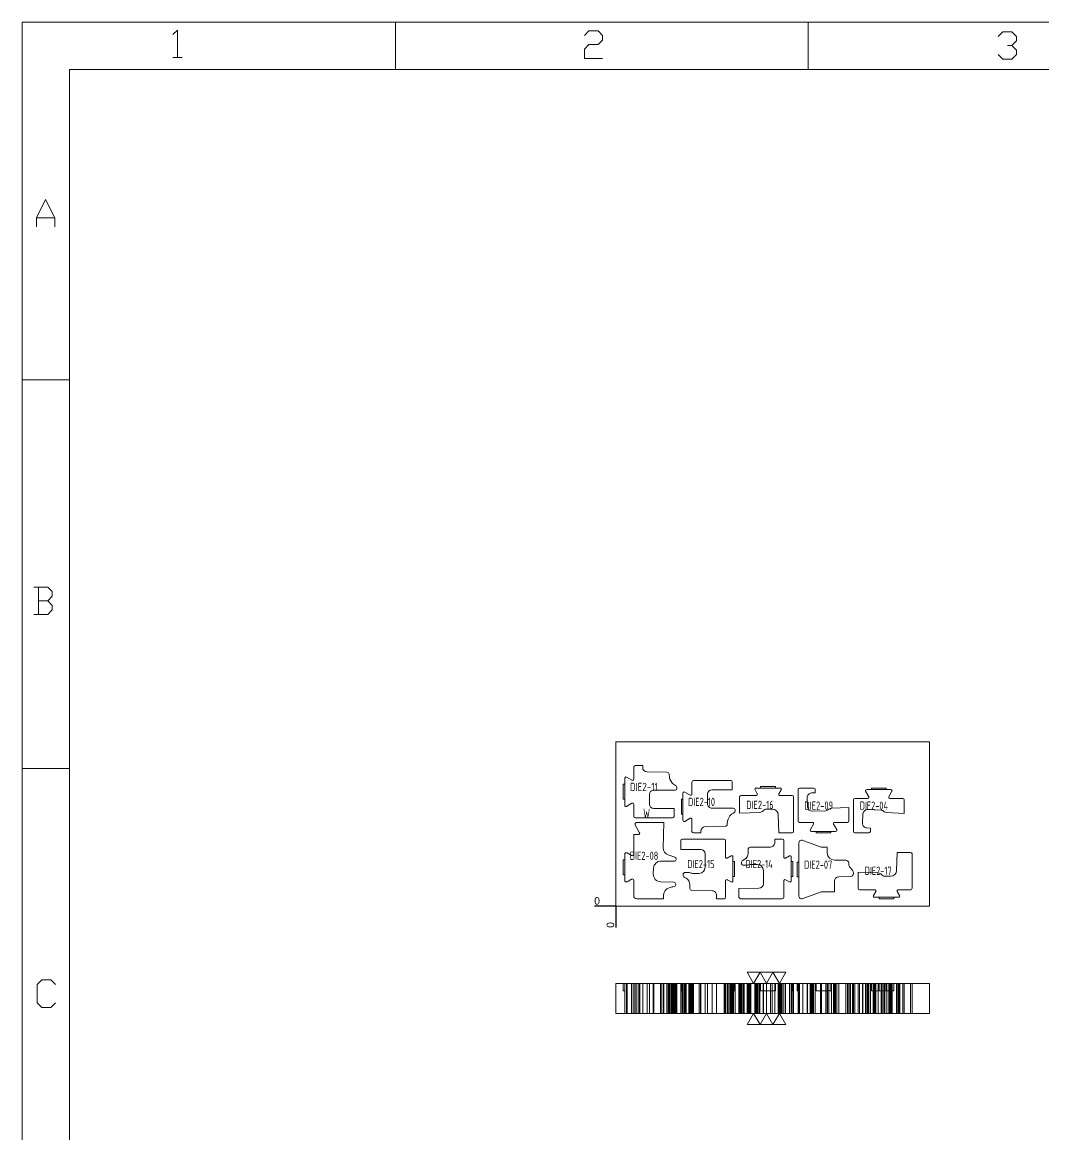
# Model space of a CAD drawing. Header units: millimetres. Extents: x 494 to 18201, y 224 to 11417.
# Drawn here: x 2731 to 3415, y 1000 to 1744 of the extents above; entities that cross this region are included whole.
import ezdxf
from ezdxf.enums import TextEntityAlignment as Align
from ezdxf.lldxf.tags import DXFTag

# ---------------------------------------------------------------- set-up
doc = ezdxf.new("R2010")
doc.units = ezdxf.units.MM
for name, color, linetype in [('DIE2', 7, 'Continuous'), ('DIE2_W', 1, 'Continuous'), ('DIM', 7, 'Continuous')]:
    doc.layers.add(name, color=color, linetype=linetype)
doc.layers.add('dim_temp', color=161, linetype='Continuous', lineweight=9)
doc.styles.add('gbenor_', font='gbenor.shx', dxfattribs={"bigfont": 'gbcbig'})
doc.styles.get("Standard").update_dxf_attribs({"font": 'arial.ttf'})
doc.styles.add('TXT', font='txt.shx', dxfattribs={"width": 0.8, "bigfont": 'ctxt.shx'})
tags = doc.linetypes.add('DASHED', pattern='A,12.86,[0,arial.ttf,S=0,R=0,X=0,Y=0],-12.86', length=25.72).pattern_tags.tags
tags[12:13] = [DXFTag(74, 4), DXFTag(75, 0), DXFTag(340, '0'), DXFTag(46, 0.0), DXFTag(50, 0.0), DXFTag(44, 0.0), DXFTag(45, 0.0)]
doc.dimstyles.new('通用', dxfattribs={"dimtxt": 5, "dimasz": 0.5, "dimexe": 1.5, "dimexo": 0, "dimgap": 1, "dimtad": 1, "dimtxsty": 'Standard', "dimblk": 'OPEN30', "dimcen": 1.5, "dimclrd": 252, "dimclre": 252, "dimclrt": 4, "dimadec": 1, "dimazin": 3, "dimtfac": 1, "dimtmove": 0, "dimatfit": 3, "dimldrblk": 'OPEN30', "dimarcsym": 0})

# ---------------------------------------------------------------- blocks, each defined once
blk = doc.blocks.new('*D59')
at = {"layer": 'Defpoints', "color": 0, "transparency": 16777216}
for p in [(3118.55, 1152.49), (3128.45, 1152.49), (3128.45, 1152.49)]:
    blk.add_point(p, dxfattribs=at)
at = {"layer": 'dim_temp', "color": 252, "lineweight": -2, "transparency": 16777216}
blk.add_line((3128.45, 1152.49), (3114.29, 1152.49), dxfattribs=at)
at = {"layer": 'dim_temp', "color": 4, "lineweight": 18, "transparency": 16777216, "insert": (3115.92, 1156.05), "char_height": 5, "attachment_point": 5}
blk.add_mtext('0', dxfattribs=at)
blk = doc.blocks.new('_Open30')
at = {"color": 0, "linetype": 'ByBlock', "lineweight": -2}
for p, q in [((-1, 0.3), (0, 0)), ((0, 0), (-1, -0.3)), ((0, 0), (-1, 0))]:
    blk.add_line(p, q, dxfattribs=at)
blk = doc.blocks.new('*D60')
at = {"layer": 'Defpoints', "color": 0, "transparency": 16777216}
for p in [(3128.45, 1152.49), (3128.45, 1152.49), (3128.45, 1142.59)]:
    blk.add_point(p, dxfattribs=at)
at = {"layer": 'dim_temp', "color": 252, "lineweight": -2, "transparency": 16777216}
blk.add_line((3128.45, 1152.49), (3128.45, 1138.33), dxfattribs=at)
at = {"layer": 'dim_temp', "color": 4, "lineweight": 18, "transparency": 16777216, "insert": (3124.89, 1139.96), "char_height": 5, "attachment_point": 5, "rotation": 90}
blk.add_mtext('0', dxfattribs=at)
blk = doc.blocks.new('U9')
at = {"color": 254, "lineweight": 18}
for p, q in [((-1705.29, 0), (-1705.29, -1202.02)), ((-1705.29, 0), (0, 0)), ((-1680.34, -1177.07), (-1680.34, -24.96)), ((-1680.34, -24.96), (-24.96, -24.96)), ((-1705.29, -189.25), (-1680.34, -189.25)), ((-1705.29, -395.13), (-1680.34, -395.13))]:
    blk.add_line(p, q, dxfattribs=at)
at = {"color": 254, "linetype": 'Continuous', "lineweight": 18}
for p, q in [((-1507.73, 0), (-1507.73, -24.96)), ((-1289.37, 0), (-1289.37, -24.96))]:
    blk.add_line(p, q, dxfattribs=at)
at = {"color": 92, "lineweight": 18}
for points in [[(-1625.59, -6.57), (-1623.16, -4.14), (-1623.16, -18.7)], [(-1407.8, -7.01), (-1405.38, -4.58), (-1400.53, -4.58), (-1398.11, -7.01), (-1398.11, -9.43), (-1400.53, -11.86), (-1405.38, -11.86), (-1407.8, -14.28), (-1407.8, -19.14), (-1398.11, -19.14)], [(-1188.74, -7.46), (-1186.32, -5.03), (-1181.47, -5.03), (-1179.04, -7.46), (-1179.04, -9.88), (-1181.47, -12.31), (-1183.89, -12.31)], [(-1181.47, -12.31), (-1179.04, -14.74), (-1179.04, -17.16), (-1181.47, -19.59), (-1186.32, -19.59), (-1188.74, -17.16)], [(-1625.59, -18.7), (-1620.74, -18.7)], [(-1697.78, -108.32), (-1697.78, -103.47), (-1692.93, -93.76), (-1688.08, -103.47), (-1688.08, -108.32)], [(-1697.78, -103.47), (-1688.08, -103.47)], [(-1691.83, -306.31), (-1689.4, -303.88), (-1689.4, -301.46), (-1691.83, -299.03), (-1699.1, -299.03)], [(-1696.68, -299.03), (-1696.68, -313.59)], [(-1699.1, -313.59), (-1691.83, -313.59), (-1689.4, -311.16), (-1689.4, -308.73), (-1691.83, -306.31), (-1696.68, -306.31)], [(-1687.68, -519.18), (-1690.11, -521.61), (-1694.96, -521.61), (-1697.38, -519.18), (-1697.38, -509.48), (-1694.96, -507.05), (-1690.11, -507.05), (-1687.68, -509.48)]]:
    blk.add_lwpolyline(points, dxfattribs=at)
at = {"lineweight": 18, "style": 'gbenor_'}
blk.add_attdef('文档路径', (-272.46, -941.27), '', height=11.97, dxfattribs=at)
at = {"lineweight": 20, "style": 'TXT'}
for tag, height, p in [('18-**-**', 11.02, (-447.23, -1029.37)), ('客户名称', 10.87, (-531.85, -1111.72, 0)), ('料厚:', 10.87, (-531.73, -1139.24, 0))]:
    blk.add_attdef(tag, text='', height=height, dxfattribs=at).set_placement(p, align=Align.MIDDLE)
for tag, p, height in [('88888', (-457.83, -1062.2), 10.02), ('材质:', (-565.48, -1088.8, 0), 10.87), ('核准', (-445.4, -1116.08, 0), 10.87), ('设计', (-445.79, -1142.51, 0), 10.87), ('绘图', (-446.15, -1168.95, 0), 10.87)]:
    blk.add_attdef(tag, p, '', height=height, dxfattribs=at)
for tag, p, height, width in [('3', (-199.16, -1062.58), 10.67, 0.7), ('4', (-199.16, -1089.19), 10.67, 0.7), ('核准日期', (-329.67, -1118.33, 0), 10.87, 0.68), ('设计日期', (-329.67, -1145.11, 0), 10.87, 0.68), ('1', (-187.58, -1144.16), 9.85, 0.7), ('绘图日期', (-329.78, -1170.73, 0), 10.87, 0.68), ('2', (-198.99, -1168.84), 9.85, 0.7)]:
    blk.add_attdef(tag, p, '', height=height, dxfattribs=dict(at, width=width))

msp = doc.modelspace()

# ---------------------------------------------------------------- linework, layer by layer
at = {"layer": 'DIE2', "color": 11, "linetype": 'DASHED', "lineweight": 13, "ltscale": 0.439316}
for p, q in [((3134.44684, 1224.12563), (3134.44684, 1234.12563)), ((3235.38899, 1231.62563), (3225.38899, 1231.62563)), ((3309.46272, 1230.62563), (3299.46272, 1230.62563)), ((3173.38105, 1224.12563), (3173.38105, 1214.12563)), ((3272.46272, 1202.62563), (3262.46272, 1202.62563)), ((3134.44684, 1173.55926), (3134.44684, 1183.55926)), ((3206.86406, 1172.49289), (3206.86406, 1182.49289)), ((3245.86406, 1182.49289), (3245.86406, 1172.49289)), ((3250.86406, 1172.09615), (3250.86406, 1182.09615)), ((3314.61679, 1158.49289), (3304.61679, 1158.49289)), ((3167.44684, 1100.7649), (3167.44684, 1080.7649)), ((3172.38105, 1095.7649), (3172.38105, 1100.7649)), ((3173.38105, 1095.7649), (3172.38105, 1095.7649)), ((3173.38105, 1100.7649), (3173.38105, 1080.7649)), ((3179.38105, 1100.7649), (3179.38105, 1080.7649)), ((3221.55198, 1100.76489), (3221.55198, 1080.76489)), ((3223.26745, 1080.76489), (3223.26745, 1100.76489)), ((3225.38899, 1100.76489), (3225.38899, 1095.76489)), ((3235.38899, 1095.76489), (3225.38899, 1095.76489)), ((3235.38899, 1095.76489), (3235.38899, 1100.76489)), ((3237.51053, 1100.76489), (3237.51053, 1080.76489)), ((3239.226, 1080.76489), (3239.226, 1100.76489)), ((3250.46272, 1095.76458), (3250.46272, 1100.7649)), ((3258.54836, 1100.7649), (3258.54836, 1080.7649)), ((3260.84119, 1080.7649), (3260.84119, 1100.7649)), ((3262.46272, 1095.7649), (3262.46272, 1100.7649)), ((3262.46272, 1095.7649), (3272.46272, 1095.7649)), ((3272.46272, 1095.7649), (3272.46272, 1100.7649)), ((3274.08426, 1100.7649), (3274.08426, 1080.7649)), ((3276.37708, 1080.7649), (3276.37708, 1100.7649)), ((3284.46272, 1100.7649), (3284.46272, 1080.7649)), ((3287.46272, 1100.7649), (3287.46272, 1080.7649)), ((3295.54836, 1100.7649), (3295.54836, 1080.7649)), ((3297.84119, 1080.7649), (3297.84119, 1100.7649)), ((3298.83414, 1100.7649), (3298.83414, 1080.7649)), ((3299.46272, 1100.7649), (3299.46272, 1095.7649)), ((3304.61679, 1095.7649), (3299.46272, 1095.7649)), ((3302.49526, 1080.7649), (3302.49526, 1100.7649)), ((3309.46272, 1095.7649), (3309.46272, 1100.7649)), ((3311.08426, 1100.7649), (3311.08426, 1080.7649)), ((3313.37708, 1080.7649), (3313.37708, 1100.7649)), ((3316.73833, 1100.7649), (3316.73833, 1080.7649))]:
    msp.add_line(p, q, dxfattribs=at)
at = {"layer": 'DIE2', "color": 11, "linetype": 'Continuous', "lineweight": 13}
for p, q in [((3133.44684, 1100.7649), (3134.44684, 1100.7649)), ((3133.44684, 1095.7649), (3133.44684, 1100.7649)), ((3133.44684, 1095.7649), (3134.44684, 1095.7649)), ((3134.44684, 1100.7649), (3135.94684, 1100.7649)), ((3134.44684, 1080.7649), (3134.44684, 1100.7649)), ((3138.94684, 1100.7649), (3135.94684, 1100.7649)), ((3140.44684, 1100.7649), (3138.94684, 1100.7649)), ((3140.44684, 1100.7649), (3142.44684, 1100.7649)), ((3140.44684, 1080.7649), (3140.44684, 1100.7649)), ((3142.44684, 1100.7649), (3160.44684, 1100.7649)), ((3200.86406, 1100.76489), (3195.86406, 1100.76489)), ((3201.86406, 1100.76489), (3200.86406, 1100.76489)), ((3203.06406, 1100.76489), (3201.86406, 1100.76489)), ((3201.86406, 1080.76489), (3201.86406, 1100.76489)), ((3203.06406, 1100.76489), (3205.66406, 1100.76489)), ((3206.86406, 1100.76489), (3205.66406, 1100.76489)), ((3207.86406, 1100.76489), (3206.86406, 1100.76489)), ((3206.86406, 1080.76489), (3206.86406, 1100.76489)), ((3207.86406, 1095.76489), (3206.86406, 1095.76489)), ((3207.86406, 1095.76489), (3207.86406, 1100.76489)), ((3210.86406, 1100.7649), (3211.86406, 1100.7649)), ((3210.86406, 1080.7649), (3210.86406, 1100.7649)), ((3211.86406, 1100.7649), (3239.86406, 1100.7649)), ((3240.86406, 1100.7649), (3239.86406, 1100.7649)), ((3240.86406, 1100.7649), (3242.06406, 1100.7649)), ((3240.86406, 1100.7649), (3240.86406, 1080.7649)), ((3244.66406, 1100.7649), (3242.06406, 1100.7649)), ((3245.86406, 1100.7649), (3244.66406, 1100.7649)), ((3245.86406, 1100.7649), (3246.86406, 1100.7649)), ((3245.86406, 1100.7649), (3245.86406, 1080.7649)), ((3245.86406, 1095.7649), (3246.86406, 1095.7649)), ((3246.86406, 1095.7649), (3246.86406, 1100.7649)), ((3247.46272, 1100.76489), (3246.86408, 1100.76489)), ((3247.46272, 1080.76489), (3247.46272, 1100.76489)), ((3249.86406, 1100.7649), (3250.86406, 1100.7649)), ((3249.86406, 1095.7649), (3249.86406, 1100.7649)), ((3249.86406, 1095.7649), (3250.86406, 1095.7649)), ((3250.46272, 1080.7649), (3250.46272, 1095.76458)), ((3250.86406, 1080.7649), (3250.86406, 1100.7649)), ((3250.86406, 1100.7649), (3253.5481, 1100.7649)), ((3265.53267, 1100.7649), (3253.5481, 1100.7649)), ((3265.53267, 1100.7649), (3266.21671, 1100.7649)), ((3266.21671, 1100.7649), (3274.86146, 1100.7649)), ((3288.46272, 1100.7649), (3287.54307, 1100.7649)), ((3288.46272, 1100.7649), (3290.54318, 1100.7649)), ((3290.54306, 1100.7649), (3291.54306, 1100.7649)), ((3290.54306, 1080.7649), (3290.54306, 1100.7649)), ((3300.77965, 1100.7649), (3291.54306, 1100.7649)), ((3300.77979, 1100.7649), (3300.77979, 1080.7649)), ((3300.77979, 1100.7649), (3301.57979, 1100.7649)), ((3304.61679, 1100.7649), (3301.57979, 1100.7649)), ((3304.61679, 1100.7649), (3314.61679, 1100.7649)), ((3304.61679, 1095.7649), (3304.61679, 1100.7649)), ((3304.61679, 1095.7649), (3314.61679, 1095.7649)), ((3317.6538, 1100.7649), (3314.61679, 1100.7649)), ((3314.61679, 1095.7649), (3314.61679, 1100.7649)), ((3317.6538, 1100.7649), (3318.4538, 1100.7649)), ((3318.4538, 1080.7649), (3318.4538, 1100.7649)), ((3325.69053, 1100.7649), (3318.45393, 1100.7649)), ((3326.69053, 1100.7649), (3325.69053, 1100.7649)), ((3326.69053, 1100.7649), (3326.69053, 1080.7649)), ((3134.44684, 1080.7649), (3135.94684, 1080.7649)), ((3135.94684, 1080.7649), (3138.94684, 1080.7649)), ((3140.44684, 1080.7649), (3138.94684, 1080.7649)), ((3140.44684, 1080.7649), (3142.44684, 1080.7649)), ((3160.44684, 1080.7649), (3142.44684, 1080.7649)), ((3200.86406, 1080.76489), (3195.86406, 1080.76489)), ((3200.86406, 1080.76489), (3201.86406, 1080.76489)), ((3201.86406, 1080.76489), (3203.06406, 1080.76489)), ((3205.66406, 1080.76489), (3203.06406, 1080.76489)), ((3205.66406, 1080.76489), (3206.86406, 1080.76489)), ((3210.86406, 1080.7649), (3211.86406, 1080.7649)), ((3239.86406, 1080.7649), (3211.86406, 1080.7649)), ((3240.86406, 1080.7649), (3239.86406, 1080.7649)), ((3240.86406, 1080.7649), (3242.06406, 1080.7649)), ((3242.06406, 1080.7649), (3244.66406, 1080.7649)), ((3245.86406, 1080.7649), (3244.66406, 1080.7649)), ((3245.86394, 1080.76489), (3246.46272, 1080.76489)), ((3246.46272, 1080.76489), (3247.46272, 1080.76489)), ((3250.46272, 1080.7649), (3250.86405, 1080.7649)), ((3250.86406, 1080.7649), (3253.5481, 1080.7649)), ((3265.53267, 1080.7649), (3253.5481, 1080.7649)), ((3266.21671, 1080.7649), (3265.53267, 1080.7649)), ((3266.21671, 1080.7649), (3274.86146, 1080.7649)), ((3287.54307, 1080.7649), (3288.46272, 1080.7649)), ((3290.54318, 1080.7649), (3288.46272, 1080.7649)), ((3290.54306, 1080.7649), (3291.54306, 1080.7649)), ((3300.77965, 1080.7649), (3291.54306, 1080.7649)), ((3301.57979, 1080.7649), (3300.77979, 1080.7649)), ((3301.57979, 1080.7649), (3317.6538, 1080.7649)), ((3318.4538, 1080.7649), (3317.6538, 1080.7649)), ((3325.69053, 1080.7649), (3318.45393, 1080.7649)), ((3326.69053, 1080.7649), (3325.69053, 1080.7649))]:
    msp.add_line(p, q, dxfattribs=at)
at = {"layer": 'DIE2', "color": 155, "linetype": 'DASHED', "lineweight": 13, "ltscale": 0.439316}
for p, q in [((3135.64684, 1080.7649), (3135.64684, 1100.7649)), ((3135.64684, 1100.7649), (3135.64684, 1080.7649)), ((3135.94684, 1080.7649), (3135.94684, 1100.7649)), ((3138.94684, 1100.7649), (3138.94684, 1080.7649)), ((3139.24684, 1100.7649), (3139.24684, 1080.7649)), ((3139.24684, 1080.7649), (3139.24684, 1100.7649)), ((3141.44684, 1080.7649), (3141.44684, 1100.7649)), ((3141.44684, 1100.7649), (3141.44684, 1080.7649)), ((3141.49206, 1100.7649), (3141.49206, 1080.7649)), ((3142.6179, 1100.7649), (3142.6179, 1080.7649)), ((3143.7726, 1100.7649), (3143.7726, 1080.7649)), ((3144.37881, 1080.7649), (3144.37881, 1100.7649)), ((3146.43017, 1080.7649), (3146.43017, 1100.7649)), ((3149.37633, 1080.7649), (3149.37633, 1100.7649)), ((3150.89549, 1080.7649), (3150.89549, 1100.7649)), ((3153.56177, 1080.7649), (3153.56177, 1100.7649)), ((3153.73947, 1080.7649), (3153.73947, 1100.7649)), ((3153.8945, 1080.7649), (3153.8945, 1100.7649)), ((3153.9117, 1080.7649), (3153.9117, 1100.7649)), ((3158.38085, 1080.7649), (3158.38085, 1100.7649)), ((3158.83054, 1080.7649), (3158.83054, 1100.7649)), ((3160.10544, 1080.7649), (3160.10544, 1100.7649)), ((3162.67017, 1080.7649), (3162.67017, 1100.7649)), ((3163.53349, 1080.7649), (3163.53349, 1100.7649)), ((3164.1401, 1080.7649), (3164.1401, 1100.7649)), ((3164.28024, 1080.7649), (3164.28024, 1100.7649)), ((3164.64955, 1080.7649), (3164.64955, 1100.7649)), ((3165.8363, 1080.7649), (3165.8363, 1100.7649)), ((3166.44684, 1080.7649), (3166.44684, 1100.7649)), ((3166.96797, 1080.7649), (3166.96797, 1100.7649)), ((3167.30546, 1080.7649), (3167.30546, 1100.7649)), ((3167.50971, 1080.7649), (3167.50971, 1100.7649)), ((3168.041, 1080.7649), (3168.041, 1100.7649)), ((3168.16756, 1080.7649), (3168.16756, 1100.7649)), ((3168.37596, 1080.7649), (3168.37596, 1100.7649)), ((3172.86406, 1100.76489), (3172.86406, 1080.76489)), ((3174.58105, 1100.7649), (3174.58105, 1080.7649)), ((3174.58105, 1080.7649), (3174.58105, 1100.7649)), ((3175.02253, 1080.76489), (3175.02253, 1100.76489)), ((3177.33643, 1080.76489), (3177.33643, 1100.76489)), ((3178.14205, 1080.76489), (3178.14205, 1100.76489)), ((3178.18105, 1080.7649), (3178.18105, 1100.7649)), ((3178.18105, 1100.7649), (3178.18105, 1080.7649)), ((3178.89997, 1080.76489), (3178.89997, 1100.76489)), ((3179.80128, 1080.76489), (3179.80128, 1100.76489)), ((3180.38105, 1100.7649), (3180.38105, 1080.7649)), ((3180.38105, 1080.7649), (3180.38105, 1100.7649)), ((3184.2167, 1080.76489), (3184.2167, 1100.76489)), ((3185.21763, 1080.76489), (3185.21763, 1100.76489)), ((3185.36438, 1080.7649), (3185.36438, 1100.7649)), ((3188.20403, 1080.76489), (3188.20403, 1100.76489)), ((3188.21094, 1080.76489), (3188.21094, 1100.76489)), ((3188.31054, 1080.7649), (3188.31054, 1100.7649)), ((3189.8297, 1080.7649), (3189.8297, 1100.7649)), ((3192.82871, 1080.7649), (3192.82871, 1100.7649)), ((3192.84591, 1080.7649), (3192.84591, 1100.7649)), ((3195.90352, 1080.76489), (3195.90352, 1100.76489)), ((3200.86406, 1080.76489), (3200.86406, 1100.76489)), ((3201.60438, 1080.7649), (3201.60438, 1100.7649)), ((3203.06406, 1100.76489), (3203.06406, 1080.76489)), ((3203.07431, 1080.7649), (3203.07431, 1100.7649)), ((3203.21445, 1080.7649), (3203.21445, 1100.7649)), ((3203.58376, 1080.7649), (3203.58376, 1100.7649)), ((3204.77051, 1080.7649), (3204.77051, 1100.7649)), ((3205.38105, 1080.7649), (3205.38105, 1100.7649)), ((3205.66406, 1080.76489), (3205.66406, 1100.76489)), ((3205.90218, 1080.7649), (3205.90218, 1100.7649)), ((3207.10177, 1080.7649), (3207.10177, 1100.7649)), ((3207.31017, 1095.76458), (3207.31017, 1100.7649)), ((3208.30801, 1080.7649), (3208.30801, 1100.7649)), ((3208.31486, 1080.7649), (3208.31486, 1100.7649)), ((3212.31526, 1100.76489), (3212.31526, 1080.76489)), ((3213.52317, 1080.7649), (3213.52317, 1100.7649)), ((3214.02253, 1080.7649), (3214.02253, 1100.7649)), ((3214.42764, 1080.7649), (3214.42764, 1100.7649)), ((3216.33643, 1080.7649), (3216.33643, 1100.7649)), ((3217.03436, 1080.7649), (3217.03436, 1100.7649)), ((3217.03831, 1080.7649), (3217.03831, 1100.7649)), ((3217.14205, 1080.7649), (3217.14205, 1100.7649)), ((3217.89997, 1080.7649), (3217.89997, 1100.7649)), ((3218.31947, 1080.7649), (3218.31947, 1100.7649)), ((3218.80128, 1080.7649), (3218.80128, 1100.7649)), ((3221.65916, 1080.76489), (3221.65916, 1100.76489)), ((3222.35198, 1100.76489), (3222.35198, 1080.76489)), ((3222.46745, 1080.76489), (3222.46745, 1100.76489)), ((3223.16027, 1100.76489), (3223.16027, 1080.76489)), ((3223.2167, 1080.7649), (3223.2167, 1100.7649)), ((3224.21763, 1080.7649), (3224.21763, 1100.7649)), ((3224.87981, 1080.76489), (3224.87981, 1100.76489)), ((3226.97722, 1080.76489), (3226.97722, 1100.76489)), ((3227.11727, 1080.76489), (3227.11727, 1100.76489)), ((3227.20403, 1080.7649), (3227.20403, 1100.7649)), ((3227.21094, 1080.7649), (3227.21094, 1100.7649)), ((3229.31237, 1080.76489), (3229.31237, 1100.76489)), ((3231.94743, 1080.7649), (3231.94743, 1100.7649)), ((3233.10832, 1080.76489), (3233.10832, 1100.76489)), ((3234.90352, 1080.7649), (3234.90352, 1100.7649)), ((3237.15281, 1080.76489), (3237.15281, 1100.76489)), ((3237.61771, 1080.76489), (3237.61771, 1100.76489)), ((3238.31053, 1100.76489), (3238.31053, 1080.76489)), ((3238.426, 1080.76489), (3238.426, 1100.76489)), ((3239.11882, 1100.76489), (3239.11882, 1080.76489)), ((3239.86406, 1100.7649), (3239.86406, 1080.7649)), ((3242.06406, 1080.7649), (3242.06406, 1100.7649)), ((3244.66406, 1100.7649), (3244.66406, 1080.7649)), ((3246.46272, 1080.76489), (3246.46272, 1100.76489)), ((3246.46272, 1100.76489), (3246.46272, 1095.76489)), ((3251.46272, 1080.7649), (3251.46272, 1100.7649)), ((3251.46272, 1100.7649), (3251.46272, 1080.7649)), ((3253.5481, 1080.7649), (3253.5481, 1100.7649)), ((3256.55021, 1080.7649), (3256.55021, 1100.7649)), ((3256.82345, 1080.7649), (3256.82345, 1100.7649)), ((3258.65554, 1080.7649), (3258.65554, 1100.7649)), ((3259.34836, 1100.7649), (3259.34836, 1080.7649)), ((3259.42758, 1080.7649), (3259.42758, 1100.7649)), ((3259.92135, 1080.7649), (3259.92135, 1100.7649)), ((3260.04119, 1080.7649), (3260.04119, 1100.7649)), ((3260.73401, 1100.7649), (3260.73401, 1080.7649)), ((3260.83414, 1100.7649), (3260.83414, 1080.7649)), ((3265.53267, 1080.7649), (3265.53267, 1100.7649)), ((3266.21672, 1080.7649), (3266.21672, 1100.7649)), ((3268.9948, 1080.7649), (3268.9948, 1100.7649)), ((3269.9814, 1080.7649), (3269.9814, 1100.7649)), ((3270.10241, 1080.7649), (3270.10241, 1100.7649)), ((3271.12341, 1080.7649), (3271.12341, 1100.7649)), ((3272.73981, 1080.7649), (3272.73981, 1100.7649)), ((3274.19144, 1080.7649), (3274.19144, 1100.7649)), ((3274.74045, 1080.7649), (3274.74045, 1100.7649)), ((3274.88426, 1100.7649), (3274.88426, 1080.7649)), ((3274.96044, 1080.7649), (3274.96044, 1100.7649)), ((3275.57708, 1080.7649), (3275.57708, 1100.7649)), ((3276.2699, 1100.7649), (3276.2699, 1080.7649)), ((3282.35614, 1080.7649), (3282.35614, 1100.7649)), ((3283.46272, 1080.7649), (3283.46272, 1100.7649)), ((3284.34622, 1080.7649), (3284.34622, 1100.7649)), ((3284.3942, 1080.7649), (3284.3942, 1100.7649)), ((3285.19523, 1080.7649), (3285.19523, 1100.7649)), ((3286.87326, 1080.7649), (3286.87326, 1100.7649)), ((3288.46272, 1100.7649), (3288.46272, 1080.7649)), ((3293.55021, 1080.7649), (3293.55021, 1100.7649)), ((3293.82345, 1080.7649), (3293.82345, 1100.7649)), ((3295.65554, 1080.7649), (3295.65554, 1100.7649)), ((3296.34836, 1100.7649), (3296.34836, 1080.7649)), ((3296.42758, 1080.7649), (3296.42758, 1100.7649)), ((3296.92135, 1080.7649), (3296.92135, 1100.7649)), ((3297.04119, 1080.7649), (3297.04119, 1100.7649)), ((3297.73401, 1100.7649), (3297.73401, 1080.7649)), ((3297.83414, 1080.7649), (3297.83414, 1100.7649)), ((3300.88697, 1080.7649), (3300.88697, 1100.7649)), ((3301.69526, 1080.7649), (3301.69526, 1100.7649)), ((3302.38808, 1100.7649), (3302.38808, 1080.7649)), ((3304.10761, 1080.7649), (3304.10761, 1100.7649)), ((3305.9948, 1080.7649), (3305.9948, 1100.7649)), ((3306.20503, 1080.7649), (3306.20503, 1100.7649)), ((3306.34507, 1080.7649), (3306.34507, 1100.7649)), ((3307.10241, 1080.7649), (3307.10241, 1100.7649)), ((3308.12341, 1080.7649), (3308.12341, 1100.7649)), ((3308.54018, 1080.7649), (3308.54018, 1100.7649)), ((3309.73981, 1080.7649), (3309.73981, 1100.7649)), ((3311.19144, 1080.7649), (3311.19144, 1100.7649)), ((3311.88426, 1100.7649), (3311.88426, 1080.7649)), ((3312.33612, 1080.7649), (3312.33612, 1100.7649)), ((3312.57708, 1080.7649), (3312.57708, 1100.7649)), ((3313.2699, 1100.7649), (3313.2699, 1080.7649)), ((3316.38061, 1080.7649), (3316.38061, 1100.7649)), ((3316.84551, 1080.7649), (3316.84551, 1100.7649)), ((3317.53833, 1100.7649), (3317.53833, 1080.7649)), ((3318.34662, 1100.7649), (3318.34662, 1080.7649)), ((3320.46272, 1080.7649), (3320.46272, 1100.7649)), ((3325.69053, 1100.7649), (3325.69053, 1080.7649))]:
    msp.add_line(p, q, dxfattribs=at)
at = {"layer": 'DIE2', "color": 155, "linetype": 'Continuous', "lineweight": 13}
for p, q in [((3135.94684, 1100.7649), (3135.94684, 1080.7649)), ((3138.94684, 1080.7649), (3138.94684, 1100.7649)), ((3142.44684, 1100.7649), (3142.44684, 1080.7649)), ((3160.4615, 1080.7649), (3160.4615, 1100.7649)), ((3164.05617, 1080.7649), (3164.05617, 1100.7649)), ((3165.4166, 1080.7649), (3165.4166, 1100.7649)), ((3166.7161, 1080.7649), (3166.7161, 1100.7649)), ((3167.44125, 1080.7649), (3167.44125, 1100.7649)), ((3168.54357, 1080.7649), (3168.54357, 1100.7649)), ((3168.55852, 1080.7649), (3168.55852, 1100.7649)), ((3168.82895, 1080.7649), (3168.82895, 1100.7649)), ((3168.85873, 1080.7649), (3168.85873, 1100.7649)), ((3169.3738, 1080.7649), (3169.3738, 1100.7649)), ((3169.38065, 1080.7649), (3169.38065, 1100.7649)), ((3174.52317, 1080.76489), (3174.52317, 1100.76489)), ((3175.42764, 1080.76489), (3175.42764, 1100.76489)), ((3178.03436, 1080.76489), (3178.03436, 1100.76489)), ((3178.03831, 1080.76489), (3178.03831, 1100.76489)), ((3179.31947, 1080.76489), (3179.31947, 1100.76489)), ((3192.94743, 1080.76489), (3192.94743, 1100.76489)), ((3200.86406, 1100.76489), (3200.86406, 1080.76489)), ((3203.06406, 1080.76489), (3203.06406, 1100.76489)), ((3205.66406, 1100.76489), (3205.66406, 1080.76489)), ((3207.31017, 1080.7649), (3207.31017, 1095.76458)), ((3211.86406, 1100.7649), (3211.86406, 1080.7649)), ((3239.86406, 1080.7649), (3239.86406, 1100.7649)), ((3242.06406, 1100.7649), (3242.06406, 1080.7649)), ((3244.66406, 1080.7649), (3244.66406, 1100.7649)), ((3246.46272, 1095.76489), (3246.46272, 1080.76489)), ((3253.5481, 1080.7649), (3253.5481, 1100.7649)), ((3265.53267, 1080.7649), (3265.53267, 1100.7649)), ((3266.21672, 1080.7649), (3266.21672, 1100.7649)), ((3277.67388, 1080.7649), (3277.67388, 1100.7649)), ((3285.5836, 1080.7649), (3285.5836, 1100.7649)), ((3287.53944, 1080.7649), (3287.53944, 1100.7649)), ((3287.54298, 1080.7649), (3287.54298, 1100.7649)), ((3288.46272, 1080.7649), (3288.46272, 1100.7649)), ((3291.54306, 1100.7649), (3291.54306, 1080.7649)), ((3301.57979, 1100.7649), (3301.57979, 1080.7649)), ((3317.6538, 1080.7649), (3317.6538, 1100.7649)), ((3325.69053, 1080.7649), (3325.69053, 1100.7649))]:
    msp.add_line(p, q, dxfattribs=at)
at = {"layer": 'DIE2', "color": 6, "linetype": 'DASHED', "lineweight": 13, "ltscale": 0.439316}
for p, q in [((3146.42983, 1100.7649), (3146.42983, 1080.7649)), ((3146.44684, 1100.7649), (3146.44684, 1080.7649)), ((3150.89546, 1080.7649), (3150.89546, 1100.7649)), ((3153.55662, 1100.7649), (3153.55662, 1080.7649)), ((3160.10409, 1100.7649), (3160.10409, 1080.7649)), ((3185.36404, 1100.7649), (3185.36404, 1080.7649)), ((3185.38105, 1100.7649), (3185.38105, 1080.7649)), ((3188.21095, 1080.76489), (3188.21095, 1100.76489)), ((3189.82967, 1080.7649), (3189.82967, 1100.7649)), ((3195.90396, 1080.76489), (3195.90396, 1100.76489)), ((3206.38105, 1100.7649), (3206.38105, 1080.7649)), ((3211.31526, 1100.76489), (3211.31526, 1080.76489)), ((3212.48048, 1100.7649), (3212.48048, 1080.7649)), ((3227.21095, 1080.7649), (3227.21095, 1100.7649)), ((3234.86406, 1080.7649), (3234.86406, 1100.7649)), ((3234.90396, 1080.7649), (3234.90396, 1100.7649)), ((3237.46272, 1080.76489), (3237.46272, 1100.76489)), ((3256.54737, 1100.7649), (3256.54737, 1080.7649)), ((3261.83414, 1080.7649), (3261.83414, 1100.7649)), ((3269.91519, 1100.7649), (3269.91519, 1080.7649)), ((3274.74002, 1100.7649), (3274.74002, 1080.7649)), ((3293.54737, 1100.7649), (3293.54737, 1080.7649)), ((3316.69053, 1080.7649), (3316.69053, 1100.7649)), ((3321.46272, 1100.7649), (3321.46272, 1080.7649))]:
    msp.add_line(p, q, dxfattribs=at)
at = {"layer": 'DIE2', "color": 6, "linetype": 'Continuous', "lineweight": 13}
for p, q in [((3160.4615, 1100.7649), (3160.44684, 1100.7649)), ((3160.44684, 1080.7649), (3160.44684, 1100.7649)), ((3164.05617, 1100.7649), (3160.4615, 1100.7649)), ((3164.05617, 1100.7649), (3165.4166, 1100.7649)), ((3165.4166, 1100.7649), (3166.7161, 1100.7649)), ((3167.44125, 1100.7649), (3166.7161, 1100.7649)), ((3168.54357, 1100.7649), (3167.44125, 1100.7649)), ((3168.55852, 1100.7649), (3168.54357, 1100.7649)), ((3168.55976, 1100.7649), (3168.55852, 1100.7649)), ((3168.55975, 1100.7649), (3168.82895, 1100.7649)), ((3168.55976, 1080.7649), (3168.55976, 1100.7649)), ((3168.82895, 1100.7649), (3168.85873, 1100.7649)), ((3168.86406, 1100.7649), (3168.85873, 1100.7649)), ((3168.86406, 1080.7649), (3168.86406, 1100.7649)), ((3168.86407, 1100.7649), (3169.3738, 1100.7649)), ((3169.38065, 1100.7649), (3169.3738, 1100.7649)), ((3169.38105, 1100.7649), (3169.38065, 1100.7649)), ((3169.38105, 1080.7649), (3169.38105, 1100.7649)), ((3171.86406, 1100.76489), (3173.48068, 1100.76489)), ((3171.86406, 1080.76489), (3171.86406, 1100.76489)), ((3173.48048, 1100.76489), (3173.48048, 1080.76489)), ((3173.48048, 1100.76489), (3174.52317, 1100.76489)), ((3174.52317, 1100.76489), (3175.42764, 1100.76489)), ((3178.03436, 1100.76489), (3175.42764, 1100.76489)), ((3178.03831, 1100.76489), (3178.03436, 1100.76489)), ((3179.31947, 1100.76489), (3178.03831, 1100.76489)), ((3179.31947, 1100.76489), (3192.94743, 1100.76489)), ((3195.86405, 1100.76489), (3192.94743, 1100.76489)), ((3195.86406, 1080.76489), (3195.86406, 1100.76489)), ((3208.31526, 1100.7649), (3207.86408, 1100.7649)), ((3208.31526, 1080.7649), (3208.31526, 1100.7649)), ((3274.86146, 1100.7649), (3277.67388, 1100.7649)), ((3274.86146, 1100.7649), (3274.86146, 1080.7649)), ((3285.5836, 1100.7649), (3277.67388, 1100.7649)), ((3287.53944, 1100.7649), (3285.5836, 1100.7649)), ((3287.54298, 1100.7649), (3287.53944, 1100.7649)), ((3287.54306, 1100.7649), (3287.54298, 1100.7649)), ((3287.54306, 1080.7649), (3287.54306, 1100.7649)), ((3160.44684, 1080.7649), (3160.4615, 1080.7649)), ((3160.4615, 1080.7649), (3164.05617, 1080.7649)), ((3165.4166, 1080.7649), (3164.05617, 1080.7649)), ((3166.7161, 1080.7649), (3165.4166, 1080.7649)), ((3167.44125, 1080.7649), (3166.7161, 1080.7649)), ((3168.54357, 1080.7649), (3167.44125, 1080.7649)), ((3168.55852, 1080.7649), (3168.54357, 1080.7649)), ((3168.55976, 1080.7649), (3168.55852, 1080.7649)), ((3168.55975, 1080.7649), (3168.82895, 1080.7649)), ((3168.85873, 1080.7649), (3168.82895, 1080.7649)), ((3168.86406, 1080.7649), (3168.85873, 1080.7649)), ((3169.3738, 1080.7649), (3168.86407, 1080.7649)), ((3169.38065, 1080.7649), (3169.3738, 1080.7649)), ((3169.38065, 1080.7649), (3169.38105, 1080.7649)), ((3171.86406, 1080.76489), (3173.48068, 1080.76489)), ((3173.48048, 1080.76489), (3174.52317, 1080.76489)), ((3175.42764, 1080.76489), (3174.52317, 1080.76489)), ((3175.42764, 1080.76489), (3178.03436, 1080.76489)), ((3178.03831, 1080.76489), (3178.03436, 1080.76489)), ((3179.31947, 1080.76489), (3178.03831, 1080.76489)), ((3192.94743, 1080.76489), (3179.31947, 1080.76489)), ((3192.94743, 1080.76489), (3195.86405, 1080.76489)), ((3207.31017, 1080.7649), (3206.86406, 1080.7649)), ((3207.31017, 1080.7649), (3208.31526, 1080.7649)), ((3274.86146, 1080.7649), (3277.67388, 1080.7649)), ((3277.67388, 1080.7649), (3285.5836, 1080.7649)), ((3287.53944, 1080.7649), (3285.5836, 1080.7649)), ((3287.54298, 1080.7649), (3287.53944, 1080.7649)), ((3287.54306, 1080.7649), (3287.54298, 1080.7649))]:
    msp.add_line(p, q, dxfattribs=at)
at = {"layer": 'DIE2', "color": 155, "linetype": 'DASHED', "lineweight": 13, "ltscale": 0.439316}
for points in [[(3173.48133, 1080.76489), (3173.48133, 1081.16489), (3173.48133, 1081.56489), (3173.48133, 1081.96489), (3173.48133, 1082.36489), (3173.48133, 1082.76489), (3173.48133, 1083.16489), (3173.48133, 1083.56489), (3173.48133, 1083.96489), (3173.48133, 1084.36489), (3173.48133, 1084.76489), (3173.48133, 1085.16489), (3173.48133, 1085.56489), (3173.48133, 1085.96489), (3173.48133, 1086.36489), (3173.48133, 1086.76489), (3173.48133, 1087.16489), (3173.48133, 1087.56489), (3173.48133, 1087.96489), (3173.48133, 1088.36489), (3173.48133, 1088.76489), (3173.48133, 1089.16489), (3173.48133, 1089.56489), (3173.48133, 1089.96489), (3173.48133, 1090.36489), (3173.48133, 1090.76489), (3173.48133, 1091.16489), (3173.48133, 1091.56489), (3173.48133, 1091.96489), (3173.48133, 1092.36489), (3173.48133, 1092.76489), (3173.48133, 1093.16489), (3173.48133, 1093.56489), (3173.48133, 1093.96489), (3173.48133, 1094.36489), (3173.48133, 1094.76489), (3173.48133, 1095.16489), (3173.48133, 1095.56489), (3173.48133, 1095.96489), (3173.48133, 1096.36489), (3173.48133, 1096.76489), (3173.48133, 1097.16489), (3173.48133, 1097.56489), (3173.48133, 1097.96489), (3173.48133, 1098.36489), (3173.48133, 1098.76489), (3173.48133, 1099.16489), (3173.48133, 1099.56489), (3173.48133, 1099.96489), (3173.48133, 1100.36489), (3173.48133, 1100.76489)], [(3212.48133, 1080.7649), (3212.48133, 1081.16489), (3212.48133, 1081.56489), (3212.48133, 1081.9649), (3212.48133, 1082.3649), (3212.48133, 1082.7649), (3212.48133, 1083.16489), (3212.48133, 1083.56489), (3212.48133, 1083.9649), (3212.48133, 1084.3649), (3212.48133, 1084.7649), (3212.48133, 1085.16489), (3212.48133, 1085.56489), (3212.48133, 1085.9649), (3212.48133, 1086.3649), (3212.48133, 1086.7649), (3212.48133, 1087.16489), (3212.48133, 1087.56489), (3212.48133, 1087.9649), (3212.48133, 1088.3649), (3212.48133, 1088.7649), (3212.48133, 1089.16489), (3212.48133, 1089.56489), (3212.48133, 1089.9649), (3212.48133, 1090.3649), (3212.48133, 1090.7649), (3212.48133, 1091.16489), (3212.48133, 1091.56489), (3212.48133, 1091.9649), (3212.48133, 1092.3649), (3212.48133, 1092.7649), (3212.48133, 1093.16489), (3212.48133, 1093.56489), (3212.48133, 1093.9649), (3212.48133, 1094.3649), (3212.48133, 1094.7649), (3212.48133, 1095.16489), (3212.48133, 1095.56489), (3212.48133, 1095.9649), (3212.48133, 1096.3649), (3212.48133, 1096.7649), (3212.48133, 1097.16489), (3212.48133, 1097.56489), (3212.48133, 1097.9649), (3212.48133, 1098.3649), (3212.48133, 1098.7649), (3212.48133, 1099.16489), (3212.48133, 1099.56489), (3212.48133, 1099.9649), (3212.48133, 1100.3649), (3212.48133, 1100.7649)]]:
    msp.add_lwpolyline(points, dxfattribs=at)
at = {"layer": 'DIE2_W', "color": 1, "linetype": 'DASHED', "lineweight": 13, "ltscale": 0.439316}
for p, q in [((3141.3179, 1100.7649), (3141.3179, 1080.7649)), ((3144.4726, 1080.7649), (3144.4726, 1100.7649)), ((3160.49924, 1080.7649), (3160.49924, 1100.7649))]:
    msp.add_line(p, q, dxfattribs=at)
at = {"layer": 'DIE2_W', "color": 1, "linetype": 'Continuous', "lineweight": 13}
for points in [[(3150.89549, 1227.17585, -0.415795344), (3153.9117, 1230.17579), (3168.16756, 1230.09877, 0.409915387), (3169.3738, 1231.27464), (3169.38065, 1231.61532, 0.274130872), (3168.37596, 1233.39049), (3166.96797, 1234.1979, -0.136872815), (3165.8363, 1235.34626), (3164.64955, 1237.48783, -0.110300368), (3164.28024, 1238.74229), (3164.1401, 1240.84355, 0.389695208), (3162.67017, 1242.24349), (3149.37633, 1242.48059, -0.413427358), (3146.43017, 1245.52555), (3146.44684, 1246.62563), (3141.44684, 1246.62563, 0.414213562), (3140.44684, 1245.62563), (3140.44684, 1237.54717, -0.577350269), (3139.24684, 1236.85435), (3135.64684, 1238.93281, 0.577350269), (3134.44684, 1238.23999), (3134.44684, 1234.12563), (3133.44684, 1234.12563), (3133.44684, 1224.12563), (3134.44684, 1224.12563), (3134.44684, 1220.01127, 0.577350269), (3135.64684, 1219.31845), (3139.24684, 1221.39691, -0.577350269), (3140.44684, 1220.70409), (3140.44684, 1212.62563, 0.414213562), (3141.44684, 1211.62563), (3166.44684, 1211.62563, 0.414213562), (3167.44684, 1212.62563), (3167.44684, 1217.83754), (3153.8945, 1217.84186, -0.414121683), (3150.89546, 1220.84187)], [(3203.21445, 1209.50897, -0.110300368), (3203.58376, 1210.76343), (3204.77051, 1212.905, -0.136872815), (3205.90218, 1214.05337), (3207.31017, 1214.86077, 0.274130872), (3208.31486, 1216.63595), (3208.30801, 1216.97663, 0.409915387), (3207.10177, 1218.15249), (3192.84591, 1218.07547, -0.415795344), (3189.8297, 1221.07541), (3189.82967, 1227.40939, -0.414121683), (3192.82871, 1230.40941), (3206.38105, 1230.41372), (3206.38105, 1235.62563, 0.414213562), (3205.38105, 1236.62563), (3180.38105, 1236.62563, 0.414213562), (3179.38105, 1235.62563), (3179.38105, 1227.54717, -0.577350269), (3178.18105, 1226.85435), (3174.58105, 1228.93281, 0.577350269), (3173.38105, 1228.23999), (3173.38105, 1224.12563), (3172.38105, 1224.12563), (3172.38105, 1214.12563), (3173.38105, 1214.12563), (3173.38105, 1210.01127, 0.577350269), (3174.58105, 1209.31845), (3178.18105, 1211.39691, -0.577350269), (3179.38105, 1210.70409), (3179.38105, 1202.62563, 0.414213562), (3180.38105, 1201.62563), (3185.38105, 1201.62563), (3185.36438, 1202.72571, -0.413427358), (3188.31054, 1205.77068), (3201.60438, 1206.00778, 0.389695208), (3203.07431, 1207.40771)], [(3237.61771, 1227.82563), (3239.11882, 1230.42563, 0.577350269), (3238.426, 1231.62563), (3235.38899, 1231.62563), (3235.38899, 1232.62563), (3225.38899, 1232.62563), (3225.38899, 1231.62563), (3222.35198, 1231.62563, 0.577350269), (3221.65916, 1230.42563), (3223.16027, 1227.82563, -0.577350269), (3222.46745, 1226.62563), (3212.31526, 1226.62563, 0.414213562), (3211.31526, 1225.62563), (3211.31526, 1214.75573), (3224.87981, 1215.35341, 0.201081724), (3226.97722, 1216.34315), (3227.11727, 1216.4987, -0.209569481), (3229.31237, 1217.49115), (3233.10832, 1217.53464, -0.410020476), (3237.15281, 1213.63806), (3237.46272, 1201.62563), (3246.46272, 1201.62563, 0.414213562), (3247.46272, 1202.62563), (3247.46272, 1225.62563, 0.414213562), (3246.46272, 1226.62563), (3238.31053, 1226.62563, -0.577350269)], [(3320.46272, 1224.62563), (3311.88426, 1224.62563, -0.577350269), (3311.19144, 1225.82563), (3313.2699, 1229.42563, 0.577350269), (3312.57708, 1230.62563), (3309.46272, 1230.62563), (3309.46272, 1231.62563), (3299.46272, 1231.62563), (3299.46272, 1230.62563), (3296.34836, 1230.62563, 0.577350269), (3295.65554, 1229.42563), (3297.73401, 1225.82563, -0.577350269), (3297.04119, 1224.62563), (3288.46272, 1224.62563, 0.414213562), (3287.46272, 1223.62563), (3287.46272, 1202.62563, 0.414213562), (3288.46272, 1201.62563), (3297.83414, 1201.62563, 0.414213562), (3298.83414, 1202.62563), (3298.83414, 1204.82826), (3296.42758, 1204.92443, -0.41527092), (3293.55021, 1208.05264), (3293.82345, 1214.32287, -0.41129859), (3296.92135, 1217.19058), (3305.9948, 1216.88571, -0.149661985), (3307.10241, 1216.50545), (3308.12341, 1215.76442, 0.145825157), (3309.73981, 1215.19589), (3321.46272, 1214.62563), (3321.46272, 1223.62563, 0.414213562)], [(3188.21094, 1187.48136), (3188.20403, 1178.51601, -0.413060066), (3184.2167, 1174.51912), (3179.80128, 1174.50513, -0.076397755), (3178.89997, 1174.64073), (3178.14205, 1174.8767, 0.068380315), (3177.33643, 1175.01108), (3175.02253, 1175.07759, 0.414247072), (3173.48133, 1173.62235, 0.282373641), (3174.52317, 1171.80803), (3175.42764, 1171.31495, -0.274110296), (3178.03436, 1166.93253), (3178.03831, 1164.33859, 0.409532473), (3179.31947, 1163.0407), (3192.94743, 1162.84324, -0.414996322), (3195.90352, 1159.79207), (3195.86406, 1157.49289), (3200.86406, 1157.49289, 0.414213562), (3201.86406, 1158.49289), (3201.86406, 1169.57135, -0.577350269), (3203.06406, 1170.26418), (3205.66406, 1168.76306, 0.577350269), (3206.86406, 1169.45588), (3206.86406, 1172.49289), (3207.86406, 1172.49289), (3207.86406, 1182.49289), (3206.86406, 1182.49289), (3206.86406, 1185.5299, 0.577350269), (3205.66406, 1186.22272), (3203.06406, 1184.72161, -0.577350269), (3201.86406, 1185.41443), (3201.86406, 1196.49289, 0.414213562), (3200.86406, 1197.49289), (3172.86406, 1197.49289, 0.414213562), (3171.86406, 1196.49289), (3171.86406, 1190.51341), (3185.21763, 1190.48366, -0.413787162)], [(3217.03831, 1190.6472), (3217.03436, 1188.05326, -0.274110296), (3214.42764, 1183.67084), (3213.52317, 1183.17776, 0.282373641), (3212.48133, 1181.36344, 0.414247072), (3214.02253, 1179.9082), (3216.33643, 1179.97471, 0.068380315), (3217.14205, 1180.10909), (3217.89997, 1180.34506, -0.076397755), (3218.80128, 1180.48066), (3223.2167, 1180.46667, -0.413060066), (3227.20403, 1176.46978), (3227.21094, 1167.50443, -0.413787162), (3224.21763, 1164.50212), (3210.86406, 1164.47238), (3210.86406, 1158.49289, 0.414213562), (3211.86406, 1157.49289), (3239.86406, 1157.49289, 0.414213562), (3240.86406, 1158.49289), (3240.86406, 1169.57135, -0.577350269), (3242.06406, 1170.26418), (3244.66406, 1168.76306, 0.577350269), (3245.86406, 1169.45588), (3245.86406, 1172.49289), (3246.86406, 1172.49289), (3246.86406, 1182.49289), (3245.86406, 1182.49289), (3245.86406, 1185.5299, 0.577350269), (3244.66406, 1186.22272), (3242.06406, 1184.72161, -0.577350269), (3240.86406, 1185.41443), (3240.86406, 1196.49289, 0.414213562), (3239.86406, 1197.49289), (3234.86406, 1197.49289), (3234.90352, 1195.19371, -0.414996322), (3231.94743, 1192.14255), (3218.31947, 1191.94508, 0.409532473)], [(3285.5836, 1172.413, 0.405356495), (3287.53944, 1174.39593), (3287.54298, 1174.82226, 0.191728277), (3286.87326, 1176.54604), (3285.19523, 1178.34933, -0.178532282), (3284.3942, 1180.2648), (3284.34622, 1181.38652, 0.400574291), (3282.35614, 1183.30104), (3274.96044, 1183.33095, -0.408007675), (3269.9814, 1188.24496), (3269.91519, 1192.09615), (3266.21671, 1192.09615, -0.087488391), (3265.53267, 1192.21677), (3253.5481, 1196.57879, 0.520567051), (3250.86406, 1194.69941), (3250.86406, 1182.09615), (3249.86406, 1182.09615), (3249.86406, 1172.09615), (3250.86406, 1172.09615), (3250.86406, 1159.49289, 0.520567051), (3253.5481, 1157.61351), (3265.53267, 1161.97554, -0.087488448), (3266.21671, 1162.09615), (3274.86146, 1162.09615), (3274.74045, 1169.18814, -0.412753918), (3277.67388, 1172.23859)], [(3325.69053, 1163.49289), (3317.53833, 1163.49289, 0.577350269), (3316.84551, 1162.29289), (3318.34662, 1159.69289, -0.577350269), (3317.6538, 1158.49289), (3314.61679, 1158.49289), (3314.61679, 1157.49289), (3304.61679, 1157.49289), (3304.61679, 1158.49289), (3301.57979, 1158.49289, -0.577350269), (3300.88697, 1159.69289), (3302.38808, 1162.29289, 0.577350269), (3301.69526, 1163.49289), (3291.54306, 1163.49289, -0.414213562), (3290.54306, 1164.49289), (3290.54306, 1175.3628), (3304.10761, 1174.76511, -0.201081724), (3306.20503, 1173.77537), (3306.34507, 1173.61983, 0.209569481), (3308.54018, 1172.62738), (3312.33612, 1172.58389, 0.410020476), (3316.38061, 1176.48046), (3316.69053, 1188.49289), (3325.69053, 1188.49289, -0.414213562), (3326.69053, 1187.49289), (3326.69053, 1164.49289, -0.414213562)]]:
    msp.add_lwpolyline(points, format="xyb", close=True, dxfattribs=at)
for points in [[(3275.57708, 1202.62563), (3272.46272, 1202.62563), (3272.46272, 1201.62563), (3262.46272, 1201.62563), (3262.46272, 1202.62563), (3259.34836, 1202.62563, -0.577350269), (3258.65554, 1203.82563), (3260.73401, 1207.42563, 0.577350269), (3260.04119, 1208.62563), (3251.46272, 1208.62563, -0.414213562), (3250.46272, 1209.62563), (3250.46272, 1230.62563, -0.414213562), (3251.46272, 1231.62563), (3260.83414, 1231.62563, -0.414213562), (3261.83414, 1230.62563), (3261.83414, 1228.423), (3259.42758, 1228.32683, 0.41527092), (3256.55021, 1225.19862), (3256.82345, 1218.92839, 0.41129859), (3259.92135, 1216.06069), (3268.9948, 1216.36555, 0.149661985), (3270.10241, 1216.74581), (3271.12341, 1217.48684, -0.145825157), (3272.73981, 1218.05537), (3284.46272, 1218.62563), (3284.46272, 1209.62563, -0.414213562), (3283.46272, 1208.62563), (3274.88426, 1208.62563, 0.577350269), (3274.19144, 1207.42563), (3276.2699, 1203.82563, -0.577350269), (3275.57708, 1202.62563)], [(3160.49924, 1208.62563), (3160.10544, 1191.69827, 0.329871704), (3163.53349, 1186.83507), (3168.041, 1185.34368, -0.349692202), (3168.85873, 1184.09139), (3168.82895, 1183.77671, -0.392388179), (3167.50971, 1182.5994), (3158.83054, 1182.76647, 0.406569614), (3153.73947, 1177.9944), (3153.56177, 1174.08448, 0.417220458), (3158.38085, 1168.86057), (3167.30546, 1168.54665, -0.416733614), (3168.55852, 1167.19059), (3168.54357, 1166.84915, -0.358062756), (3167.44125, 1165.62094), (3166.71609, 1165.5101, 0.033313978), (3165.4166, 1165.22185), (3164.05617, 1164.82344, 0.331439866), (3160.4615, 1160.0536), (3160.44684, 1157.49289), (3142.44684, 1157.49289, -0.414213562), (3140.44684, 1159.49289), (3140.44684, 1169.79131, 0.577350269), (3138.94684, 1170.65734), (3135.94684, 1168.92529, -0.577350269), (3134.44684, 1169.79131), (3134.44684, 1173.55926), (3133.44684, 1173.55926), (3133.44684, 1183.55926), (3134.44684, 1183.55926), (3134.44684, 1187.32721, -0.577350269), (3135.94684, 1188.19324), (3138.94684, 1186.46119, 0.577350269), (3140.44684, 1187.32721), (3140.44684, 1200.62563)]]:
    msp.add_lwpolyline(points, format="xyb", dxfattribs=at)
at = {"layer": 'DIE2_W', "color": 190, "linetype": 'Continuous', "lineweight": 13}
msp.add_lwpolyline([(3140.44684, 1200.62563), (3143.7726, 1200.62563, 0.577350269), (3144.37881, 1201.67563), (3141.49206, 1206.67563, -0.577350269), (3142.6179, 1208.62563), (3160.49924, 1208.62563)], format="xyb", dxfattribs=at)
at = {"layer": 'DIM', "color": 252, "linetype": 'DASHED', "lineweight": 18, "ltscale": 0.439316}
for p, q in [((3128.44684, 1262.49289), (3338.44684, 1262.49289)), ((3128.44684, 1152.49289), (3128.44684, 1262.49289)), ((3338.44684, 1152.49289), (3338.44684, 1262.49289)), ((3128.44684, 1152.49289), (3338.44684, 1152.49289)), ((3128.44684, 1100.7649), (3338.44684, 1100.7649)), ((3128.44684, 1080.76489), (3128.44684, 1100.7649)), ((3338.44684, 1080.76489), (3338.44684, 1100.7649)), ((3128.44684, 1080.76489), (3338.44684, 1080.76489))]:
    msp.add_line(p, q, dxfattribs=at)
at = {"layer": 'DIM', "lineweight": 18}
for points in [[(3242.30275, 1108.2649), (3237.97263, 1100.7649), (3233.6425, 1108.2649), (3229.31237, 1100.7649), (3224.98225, 1108.2649), (3220.65212, 1100.7649), (3216.32199, 1108.2649), (3242.30275, 1108.2649)], [(3216.32199, 1073.26489), (3220.65212, 1080.76489), (3224.98225, 1073.26489), (3229.31237, 1080.76489), (3233.6425, 1073.26489), (3237.97263, 1080.76489), (3242.30275, 1073.26489), (3216.32199, 1073.26489)]]:
    msp.add_lwpolyline(points, close=True, dxfattribs=at)

# ---------------------------------------------------------------- block references
at = {"layer": 'DIM', "ltscale": 1.418068, "xscale": 1.264435379605522, "yscale": 1.26443537960024, "zscale": 1.264435379605522}
msp.add_blockref('U9', (4887.47293, 1744.26138), dxfattribs=at)

# ---------------------------------------------------------------- texts
at = {"layer": 'DIM', "color": 7, "lineweight": 18, "style": 'gbenor_'}
for s, width, p in [('DIE2-11', 0.933, (3137.86526, 1229.61654)), ('DIE2-10', 0.8653, (3176.79947, 1219.61654)), ('DIE2-16', 0.8723, (3215.75501, 1217.61654)), ('DIE2-09', 0.8449, (3254.68772, 1217.11654)), ('DIE2-04', 0.8318, (3291.68772, 1217.11654)), ('DIE2-08', 0.8383, (3137.81356, 1183.55017)), ('DIE2-15', 0.8653, (3176.28906, 1177.98381)), ('DIE2-14', 0.8584, (3215.28906, 1177.98381)), ('DIE2-07', 0.8383, (3254.45696, 1177.58706)), ('DIE2-17', 0.8653, (3294.98281, 1173.48381))]:
    msp.add_text(s, height=5.5, dxfattribs=dict(at, width=width)).set_placement(p)
at = {"layer": 'DIM', "color": 4, "lineweight": 18, "style": 'gbenor_', "width": 0.6727}
msp.add_text('W', height=6.5, dxfattribs=at).set_placement((3146.80555, 1211.31862))

# ---------------------------------------------------------------- dimensions: what is measured, and where the dimension line sits
at = {"layer": 'dim_temp', "lineweight": 18}
for offset, dtype, picture, middle in [((-9.9, 0), 0, '*D59', (3115.9165528671, 1156.0457594254)), ((0, -9.9), 1, '*D60', (3124.8939744224, 1139.962607993))]:
    dim = msp.add_ordinate_dim(feature_location=(3128.446839361, 1152.4928944868), offset=offset, dtype=dtype, origin=(3128.446839361, 1152.4928944868), dimstyle='通用', dxfattribs=at)
    dim.commit()
    dim.dimension.update_dxf_attribs({"geometry": picture, "text_midpoint": middle})

doc.saveas('drawing.dxf')
